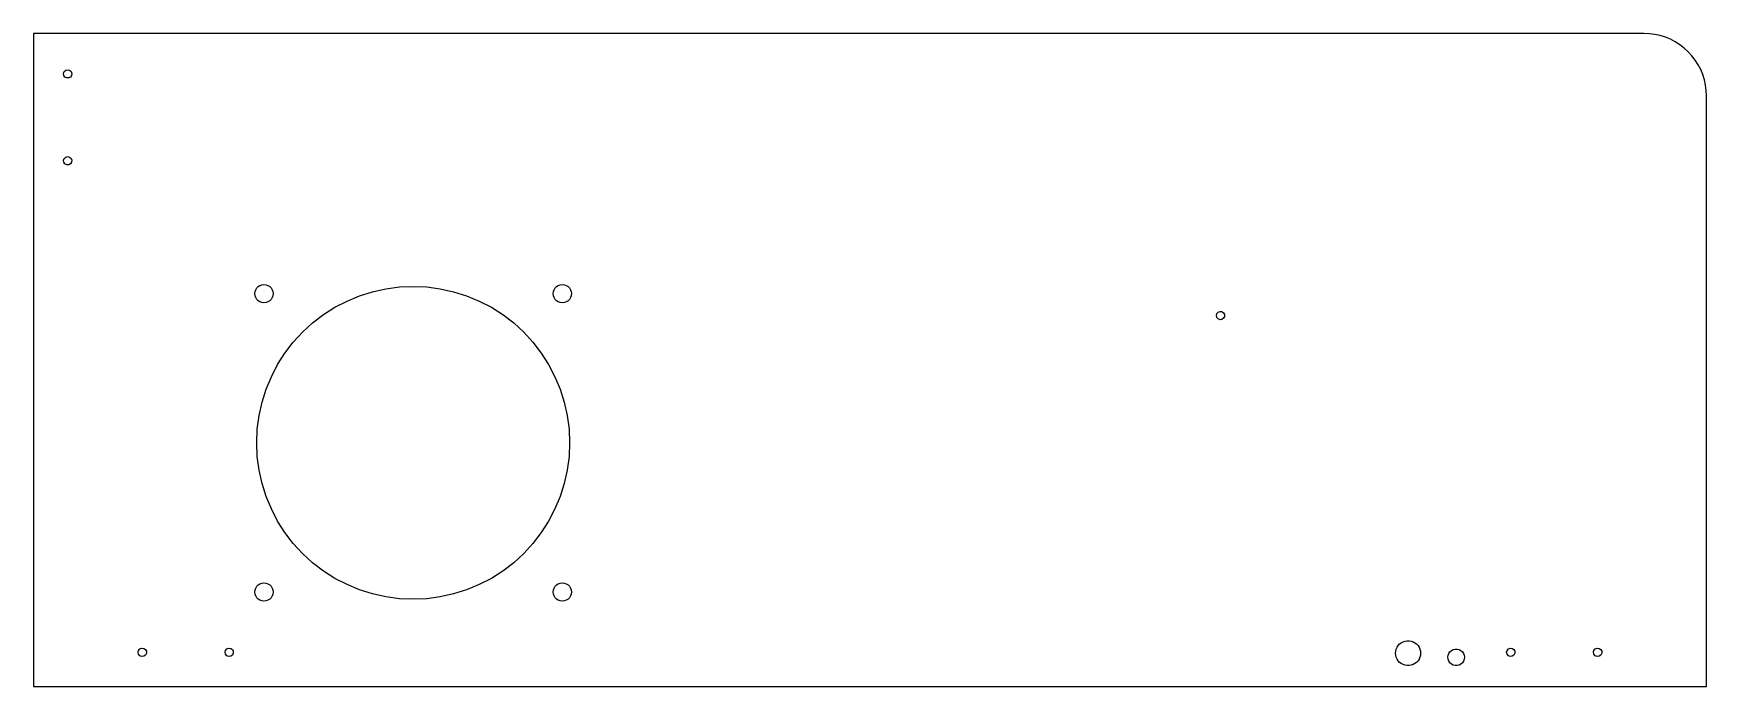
# Model space of a CAD drawing. Header units: metres. Extents: x 0 to 401, y 0 to 156.
import ezdxf

# ---------------------------------------------------------------- set-up
doc = ezdxf.new("R2010")
doc.units = ezdxf.units.M

msp = doc.modelspace()

# ---------------------------------------------------------------- linework, layer by layer
for p, q in [((386, 156.5), (0, 156.5)), ((0, 156.5), (0, 0)), ((387.307, 156.443), (386, 156.5)), ((388.605, 156.272), (387.307, 156.443)), ((389.882, 155.989), (388.605, 156.272)), ((391.13, 155.595), (389.882, 155.989)), ((392.339, 155.095), (391.13, 155.595)), ((393.5, 154.49), (392.339, 155.095)), ((394.604, 153.787), (393.5, 154.49)), ((395.642, 152.991), (394.604, 153.787)), ((396.607, 152.107), (395.642, 152.991)), ((397.491, 151.142), (396.607, 152.107)), ((398.287, 150.104), (397.491, 151.142)), ((398.99, 149), (398.287, 150.104)), ((399.595, 147.839), (398.99, 149)), ((7.20729, 146.921), (7.37702, 147.368)), ((7.26498, 146.445), (7.20729, 146.921)), ((7.53688, 146.051), (7.26498, 146.445)), ((7.37702, 147.368), (7.73528, 147.685)), ((7.96068, 145.829), (7.53688, 146.051)), ((7.73528, 147.685), (8.2, 147.8)), ((8.43931, 145.829), (7.96068, 145.829)), ((8.2, 147.8), (8.66472, 147.685)), ((8.86312, 146.051), (8.43931, 145.829)), ((8.66472, 147.685), (9.02298, 147.368)), ((9.13502, 146.445), (8.86312, 146.051)), ((9.02298, 147.368), (9.19271, 146.921)), ((9.19271, 146.921), (9.13502, 146.445)), ((400.095, 146.63), (399.595, 147.839)), ((400.489, 145.382), (400.095, 146.63)), ((400.772, 144.105), (400.489, 145.382)), ((400.943, 142.807), (400.772, 144.105)), ((401, 141.5), (400.943, 142.807)), ((401, 0), (401, 141.5)), ((7.20729, 126.101), (7.37702, 126.548)), ((7.26498, 125.625), (7.20729, 126.101)), ((7.53688, 125.231), (7.26498, 125.625)), ((7.37702, 126.548), (7.73528, 126.865)), ((7.96068, 125.009), (7.53688, 125.231)), ((7.73528, 126.865), (8.2, 126.98)), ((8.43931, 125.009), (7.96068, 125.009)), ((8.2, 126.98), (8.66472, 126.865)), ((8.86312, 125.231), (8.43931, 125.009)), ((8.66472, 126.865), (9.02298, 126.548)), ((9.13502, 125.625), (8.86312, 125.231)), ((9.02298, 126.548), (9.19271, 126.101)), ((9.19271, 126.101), (9.13502, 125.625)), ((54.2955, 96.1321), (54.7605, 96.2948)), ((54.7605, 96.2948), (55.25, 96.35)), ((55.25, 96.35), (55.7395, 96.2948)), ((55.7395, 96.2948), (56.2045, 96.1321)), ((125.795, 96.1321), (126.26, 96.2948)), ((126.26, 96.2948), (126.75, 96.35)), ((126.75, 96.35), (127.24, 96.2948)), ((127.24, 96.2948), (127.705, 96.1321)), ((53.05, 94.15), (53.1052, 94.6395)), ((53.1052, 93.6605), (53.05, 94.15)), ((53.1052, 94.6395), (53.2679, 95.1045)), ((53.2679, 93.1955), (53.1052, 93.6605)), ((53.2679, 95.1045), (53.53, 95.5217)), ((53.53, 92.7783), (53.2679, 93.1955)), ((53.53, 95.5217), (53.8783, 95.87)), ((53.8783, 92.43), (53.53, 92.7783)), ((53.8783, 95.87), (54.2955, 96.1321)), ((54.2955, 92.1679), (53.8783, 92.43)), ((56.2045, 96.1321), (56.6217, 95.87)), ((56.6217, 92.43), (56.2045, 92.1679)), ((56.6217, 95.87), (56.97, 95.5217)), ((56.97, 92.7783), (56.6217, 92.43)), ((56.97, 95.5217), (57.2321, 95.1045)), ((57.2321, 93.1955), (56.97, 92.7783)), ((57.2321, 95.1045), (57.3948, 94.6395)), ((57.3948, 93.6605), (57.2321, 93.1955)), ((57.3948, 94.6395), (57.45, 94.15)), ((57.45, 94.15), (57.3948, 93.6605)), ((72.25, 90.876), (75.1518, 92.3865)), ((75.1518, 92.3865), (78.1742, 93.6385)), ((78.1742, 93.6385), (81.2943, 94.6222)), ((81.2943, 94.6222), (84.4882, 95.3303)), ((84.4882, 95.3303), (87.7317, 95.7573)), ((87.7317, 95.7573), (91, 95.9)), ((91, 95.9), (94.2683, 95.7573)), ((94.2683, 95.7573), (97.5118, 95.3303)), ((97.5118, 95.3303), (100.706, 94.6222)), ((100.706, 94.6222), (103.826, 93.6385)), ((103.826, 93.6385), (106.848, 92.3865)), ((106.848, 92.3865), (109.75, 90.876)), ((124.55, 94.15), (124.605, 94.6395)), ((124.605, 93.6605), (124.55, 94.15)), ((124.605, 94.6395), (124.768, 95.1045)), ((124.768, 93.1955), (124.605, 93.6605)), ((124.768, 95.1045), (125.03, 95.5217)), ((125.03, 92.7783), (124.768, 93.1955)), ((125.03, 95.5217), (125.378, 95.87)), ((125.378, 92.43), (125.03, 92.7783)), ((125.378, 95.87), (125.795, 96.1321)), ((125.795, 92.1679), (125.378, 92.43)), ((127.705, 96.1321), (128.122, 95.87)), ((128.122, 92.43), (127.705, 92.1679)), ((128.122, 95.87), (128.47, 95.5217)), ((128.47, 92.7783), (128.122, 92.43)), ((128.47, 95.5217), (128.732, 95.1045)), ((128.732, 93.1955), (128.47, 92.7783)), ((128.732, 95.1045), (128.895, 94.6395)), ((128.895, 93.6605), (128.732, 93.1955)), ((128.895, 94.6395), (128.95, 94.15)), ((128.95, 94.15), (128.895, 93.6605)), ((54.7605, 92.0052), (54.2955, 92.1679)), ((55.25, 91.95), (54.7605, 92.0052)), ((55.7395, 92.0052), (55.25, 91.95)), ((56.2045, 92.1679), (55.7395, 92.0052)), ((66.8955, 87.1267), (69.4909, 89.1182)), ((69.4909, 89.1182), (72.25, 90.876)), ((109.75, 90.876), (112.509, 89.1182)), ((112.509, 89.1182), (115.105, 87.1267)), ((126.26, 92.0052), (125.795, 92.1679)), ((126.75, 91.95), (126.26, 92.0052)), ((127.24, 92.0052), (126.75, 91.95)), ((127.705, 92.1679), (127.24, 92.0052)), ((283.512, 88.9), (283.626, 89.3647)), ((283.626, 88.4353), (283.512, 88.9)), ((283.626, 89.3647), (283.944, 89.723)), ((283.944, 88.077), (283.626, 88.4353)), ((283.944, 89.723), (284.391, 89.8927)), ((284.391, 89.8927), (284.866, 89.835)), ((284.866, 89.835), (285.26, 89.5631)), ((285.26, 88.2369), (284.866, 87.965)), ((285.26, 89.5631), (285.483, 89.1393)), ((285.483, 88.6607), (285.26, 88.2369)), ((285.483, 89.1393), (285.483, 88.6607)), ((62.2733, 82.5045), (64.4835, 84.9165)), ((64.4835, 84.9165), (66.8955, 87.1267)), ((115.105, 87.1267), (117.517, 84.9165)), ((117.517, 84.9165), (119.727, 82.5045)), ((284.391, 87.9073), (283.944, 88.077)), ((284.866, 87.965), (284.391, 87.9073)), ((60.2818, 79.9091), (62.2733, 82.5045)), ((119.727, 82.5045), (121.718, 79.9091)), ((57.0135, 74.2482), (58.524, 77.15)), ((58.524, 77.15), (60.2818, 79.9091)), ((121.718, 79.9091), (123.476, 77.15)), ((123.476, 77.15), (124.987, 74.2482)), ((55.7615, 71.2258), (57.0135, 74.2482)), ((124.987, 74.2482), (126.238, 71.2258)), ((54.7778, 68.1057), (55.7615, 71.2258)), ((126.238, 71.2258), (127.222, 68.1057)), ((53.6427, 61.6683), (54.0697, 64.9118)), ((54.0697, 64.9118), (54.7778, 68.1057)), ((127.222, 68.1057), (127.93, 64.9118)), ((127.93, 64.9118), (128.357, 61.6683)), ((53.5, 58.4), (53.6427, 61.6683)), ((128.357, 61.6683), (128.5, 58.4)), ((53.6427, 55.1317), (53.5, 58.4)), ((128.5, 58.4), (128.357, 55.1317)), ((54.0697, 51.8882), (53.6427, 55.1317)), ((128.357, 55.1317), (127.93, 51.8882)), ((54.7778, 48.6943), (54.0697, 51.8882)), ((55.7615, 45.5742), (54.7778, 48.6943)), ((127.222, 48.6943), (126.238, 45.5742)), ((127.93, 51.8882), (127.222, 48.6943)), ((57.0135, 42.5518), (55.7615, 45.5742)), ((126.238, 45.5742), (124.987, 42.5518)), ((58.524, 39.65), (57.0135, 42.5518)), ((124.987, 42.5518), (123.476, 39.65)), ((60.2818, 36.8909), (58.524, 39.65)), ((62.2733, 34.2955), (60.2818, 36.8909)), ((121.718, 36.8909), (119.727, 34.2955)), ((123.476, 39.65), (121.718, 36.8909)), ((64.4835, 31.8835), (62.2733, 34.2955)), ((119.727, 34.2955), (117.517, 31.8835)), ((66.8955, 29.6733), (64.4835, 31.8835)), ((69.4909, 27.6818), (66.8955, 29.6733)), ((115.105, 29.6733), (112.509, 27.6818)), ((117.517, 31.8835), (115.105, 29.6733)), ((53.53, 24.0217), (53.8783, 24.37)), ((53.8783, 24.37), (54.2955, 24.6321)), ((54.2955, 24.6321), (54.7605, 24.7948)), ((54.7605, 24.7948), (55.25, 24.85)), ((55.25, 24.85), (55.7395, 24.7948)), ((55.7395, 24.7948), (56.2045, 24.6321)), ((56.2045, 24.6321), (56.6217, 24.37)), ((56.6217, 24.37), (56.97, 24.0217)), ((72.25, 25.924), (69.4909, 27.6818)), ((75.1518, 24.4135), (72.25, 25.924)), ((78.1742, 23.1615), (75.1518, 24.4135)), ((106.848, 24.4135), (103.826, 23.1615)), ((109.75, 25.924), (106.848, 24.4135)), ((112.509, 27.6818), (109.75, 25.924)), ((125.03, 24.0217), (125.378, 24.37)), ((125.378, 24.37), (125.795, 24.6321)), ((125.795, 24.6321), (126.26, 24.7948)), ((126.26, 24.7948), (126.75, 24.85)), ((126.75, 24.85), (127.24, 24.7948)), ((127.24, 24.7948), (127.705, 24.6321)), ((127.705, 24.6321), (128.122, 24.37)), ((128.122, 24.37), (128.47, 24.0217)), ((53.05, 22.65), (53.1052, 23.1395)), ((53.1052, 22.1605), (53.05, 22.65)), ((53.1052, 23.1395), (53.2679, 23.6045)), ((53.2679, 21.6955), (53.1052, 22.1605)), ((53.2679, 23.6045), (53.53, 24.0217)), ((53.53, 21.2783), (53.2679, 21.6955)), ((53.8783, 20.93), (53.53, 21.2783)), ((54.2955, 20.6679), (53.8783, 20.93)), ((54.7605, 20.5052), (54.2955, 20.6679)), ((55.25, 20.45), (54.7605, 20.5052)), ((55.7395, 20.5052), (55.25, 20.45)), ((56.2045, 20.6679), (55.7395, 20.5052)), ((56.6217, 20.93), (56.2045, 20.6679)), ((56.97, 21.2783), (56.6217, 20.93)), ((56.97, 24.0217), (57.2321, 23.6045)), ((57.2321, 21.6955), (56.97, 21.2783)), ((57.2321, 23.6045), (57.3948, 23.1395)), ((57.3948, 22.1605), (57.2321, 21.6955)), ((57.3948, 23.1395), (57.45, 22.65)), ((57.45, 22.65), (57.3948, 22.1605)), ((81.2943, 22.1778), (78.1742, 23.1615)), ((84.4882, 21.4697), (81.2943, 22.1778)), ((87.7317, 21.0427), (84.4882, 21.4697)), ((91, 20.9), (87.7317, 21.0427)), ((94.2683, 21.0427), (91, 20.9)), ((97.5118, 21.4697), (94.2683, 21.0427)), ((100.706, 22.1778), (97.5118, 21.4697)), ((103.826, 23.1615), (100.706, 22.1778)), ((124.55, 22.65), (124.605, 23.1395)), ((124.605, 22.1605), (124.55, 22.65)), ((124.605, 23.1395), (124.768, 23.6045)), ((124.768, 21.6955), (124.605, 22.1605)), ((124.768, 23.6045), (125.03, 24.0217)), ((125.03, 21.2783), (124.768, 21.6955)), ((125.378, 20.93), (125.03, 21.2783)), ((125.795, 20.6679), (125.378, 20.93)), ((126.26, 20.5052), (125.795, 20.6679)), ((126.75, 20.45), (126.26, 20.5052)), ((127.24, 20.5052), (126.75, 20.45)), ((127.705, 20.6679), (127.24, 20.5052)), ((128.122, 20.93), (127.705, 20.6679)), ((128.47, 21.2783), (128.122, 20.93)), ((128.47, 24.0217), (128.732, 23.6045)), ((128.732, 21.6955), (128.47, 21.2783)), ((128.732, 23.6045), (128.895, 23.1395)), ((128.895, 22.1605), (128.732, 21.6955)), ((128.895, 23.1395), (128.95, 22.65)), ((128.95, 22.65), (128.895, 22.1605)), ((25.1, 8.2), (25.2145, 8.66472)), ((25.2145, 7.73528), (25.1, 8.2)), ((25.2145, 8.66472), (25.5319, 9.02298)), ((25.5319, 9.02298), (25.9795, 9.19271)), ((25.9795, 9.19271), (26.4546, 9.13502)), ((26.4546, 9.13502), (26.8485, 8.86312)), ((26.8485, 8.86312), (27.0709, 8.43931)), ((27.0709, 8.43931), (27.0709, 7.96068)), ((45.92, 8.2), (46.0345, 8.66472)), ((46.0345, 7.73528), (45.92, 8.2)), ((46.0345, 8.66472), (46.3519, 9.02298)), ((46.3519, 9.02298), (46.7995, 9.19271)), ((46.7995, 9.19271), (47.2746, 9.13502)), ((47.2746, 9.13502), (47.6685, 8.86312)), ((47.6685, 8.86312), (47.8909, 8.43931)), ((47.8909, 8.43931), (47.8909, 7.96068)), ((326.48, 8), (326.521, 8.49378)), ((326.521, 8.49378), (326.643, 8.9741)), ((326.643, 8.9741), (326.842, 9.42784)), ((326.842, 9.42784), (327.113, 9.84264)), ((327.113, 9.84264), (327.448, 10.2072)), ((327.448, 10.2072), (327.839, 10.5115)), ((327.839, 10.5115), (328.275, 10.7473)), ((328.275, 10.7473), (328.744, 10.9082)), ((328.744, 10.9082), (329.232, 10.9898)), ((329.232, 10.9898), (329.728, 10.9898)), ((329.728, 10.9898), (330.216, 10.9082)), ((330.216, 10.9082), (330.685, 10.7473)), ((330.685, 10.7473), (331.121, 10.5115)), ((331.121, 10.5115), (331.512, 10.2072)), ((331.512, 10.2072), (331.847, 9.84264)), ((331.847, 9.84264), (332.118, 9.42784)), ((332.118, 9.42784), (332.317, 8.9741)), ((332.317, 8.9741), (332.439, 8.49378)), ((332.439, 8.49378), (332.48, 8)), ((339.209, 7.92945), (339.483, 8.32625)), ((339.483, 8.32625), (339.844, 8.64597)), ((339.844, 8.64597), (340.271, 8.87003)), ((340.271, 8.87003), (340.739, 8.98542)), ((340.739, 8.98542), (341.221, 8.98542)), ((341.221, 8.98542), (341.689, 8.87003)), ((341.689, 8.87003), (342.116, 8.64597)), ((342.116, 8.64597), (342.477, 8.32625)), ((342.477, 8.32625), (342.751, 7.92945)), ((353.08, 8.2), (353.195, 8.66472)), ((353.195, 7.73528), (353.08, 8.2)), ((353.195, 8.66472), (353.512, 9.02298)), ((353.512, 9.02298), (353.959, 9.19271)), ((353.959, 9.19271), (354.435, 9.13502)), ((354.435, 9.13502), (354.829, 8.86312)), ((354.829, 8.86312), (355.051, 8.43931)), ((355.051, 8.43931), (355.051, 7.96068)), ((373.9, 8.2), (374.015, 8.66472)), ((374.015, 7.73528), (373.9, 8.2)), ((374.015, 8.66472), (374.332, 9.02298)), ((374.332, 9.02298), (374.779, 9.19271)), ((374.779, 9.19271), (375.255, 9.13502)), ((375.255, 9.13502), (375.649, 8.86312)), ((375.649, 8.86312), (375.871, 8.43931)), ((375.871, 8.43931), (375.871, 7.96068)), ((25.5319, 7.37702), (25.2145, 7.73528)), ((25.9795, 7.20729), (25.5319, 7.37702)), ((26.4546, 7.26498), (25.9795, 7.20729)), ((26.8485, 7.53688), (26.4546, 7.26498)), ((27.0709, 7.96068), (26.8485, 7.53688)), ((46.3519, 7.37702), (46.0345, 7.73528)), ((46.7995, 7.20729), (46.3519, 7.37702)), ((47.2746, 7.26498), (46.7995, 7.20729)), ((47.6685, 7.53688), (47.2746, 7.26498)), ((47.8909, 7.96068), (47.6685, 7.53688)), ((326.521, 7.50622), (326.48, 8)), ((326.643, 7.0259), (326.521, 7.50622)), ((326.842, 6.57216), (326.643, 7.0259)), ((327.113, 6.15736), (326.842, 6.57216)), ((327.448, 5.79283), (327.113, 6.15736)), ((327.839, 5.4885), (327.448, 5.79283)), ((328.275, 5.25268), (327.839, 5.4885)), ((328.744, 5.0918), (328.275, 5.25268)), ((329.232, 5.01025), (328.744, 5.0918)), ((329.728, 5.01025), (329.232, 5.01025)), ((330.216, 5.0918), (329.728, 5.01025)), ((330.685, 5.25268), (330.216, 5.0918)), ((331.121, 5.4885), (330.685, 5.25268)), ((331.512, 5.79283), (331.121, 5.4885)), ((331.847, 6.15736), (331.512, 5.79283)), ((332.118, 6.57216), (331.847, 6.15736)), ((332.317, 7.0259), (332.118, 6.57216)), ((332.439, 7.50622), (332.317, 7.0259)), ((332.48, 8), (332.439, 7.50622)), ((338.98, 7), (339.038, 7.47863)), ((339.038, 6.52137), (338.98, 7)), ((339.038, 7.47863), (339.209, 7.92945)), ((339.209, 6.07055), (339.038, 6.52137)), ((339.483, 5.67375), (339.209, 6.07055)), ((339.844, 5.35403), (339.483, 5.67375)), ((340.271, 5.12997), (339.844, 5.35403)), ((340.739, 5.01458), (340.271, 5.12997)), ((341.221, 5.01458), (340.739, 5.01458)), ((341.689, 5.12997), (341.221, 5.01458)), ((342.116, 5.35403), (341.689, 5.12997)), ((342.477, 5.67375), (342.116, 5.35403)), ((342.751, 6.07055), (342.477, 5.67375)), ((342.751, 7.92945), (342.922, 7.47863)), ((342.922, 6.52137), (342.751, 6.07055)), ((342.922, 7.47863), (342.98, 7)), ((342.98, 7), (342.922, 6.52137)), ((353.512, 7.37702), (353.195, 7.73528)), ((353.959, 7.20729), (353.512, 7.37702)), ((354.435, 7.26498), (353.959, 7.20729)), ((354.829, 7.53688), (354.435, 7.26498)), ((355.051, 7.96068), (354.829, 7.53688)), ((374.332, 7.37702), (374.015, 7.73528)), ((374.779, 7.20729), (374.332, 7.37702)), ((375.255, 7.26498), (374.779, 7.20729)), ((375.649, 7.53688), (375.255, 7.26498)), ((375.871, 7.96068), (375.649, 7.53688)), ((0, 0), (401, 0))]:
    msp.add_line(p, q)

doc.saveas('drawing.dxf')
